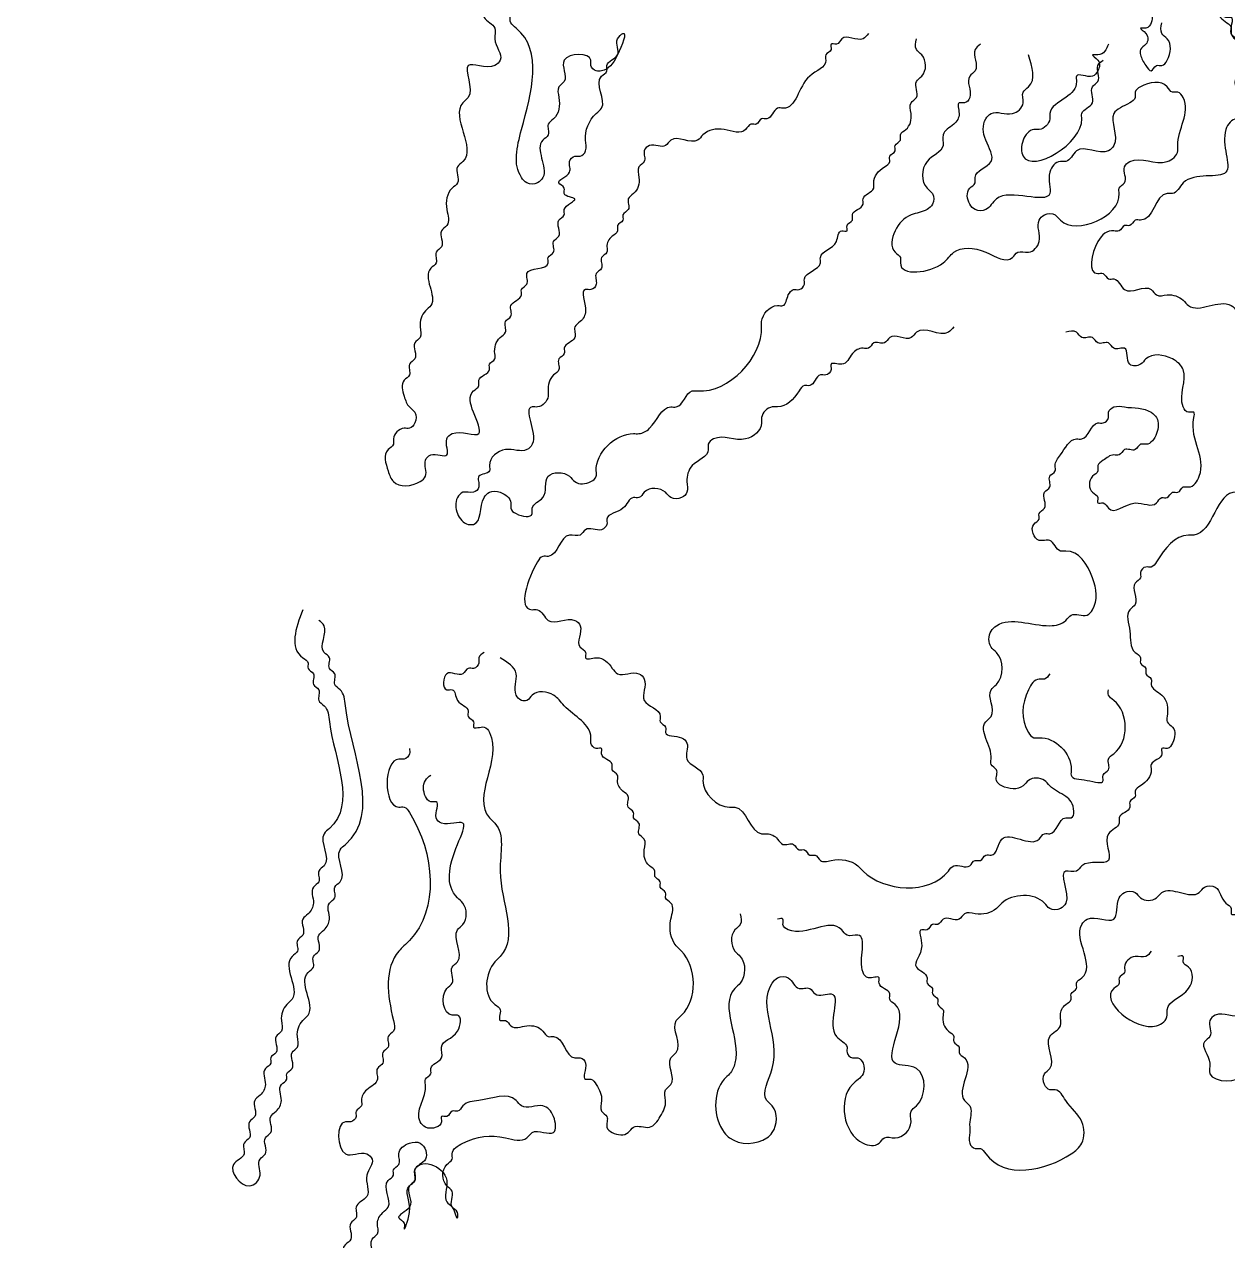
# Model space of a CAD drawing. Header units: metres. Extents: x 0 to 100, y 0 to 141.
# Drawn here: x 38.57 to 44.21, y 61.54 to 67.24 of the extents above; entities that cross this region are included whole.
import ezdxf

# ---------------------------------------------------------------- set-up
doc = ezdxf.new("R2010")
doc.units = ezdxf.units.M

msp = doc.modelspace()

# ---------------------------------------------------------------- linework, layer by layer
for points in [[(40.5, 67.55), (40.5, 67.525), (40.525, 67.525), (40.625, 67.425), (40.65, 67.425), (40.725, 67.35), (40.725, 67.275), (40.775, 67.225), (40.775, 67.175), (40.8, 67.075), (40.775, 67.05), (40.65, 67.05), (40.65, 66.9), (40.625, 66.875), (40.625, 66.6), (40.6, 66.575), (40.6, 66.5), (40.575, 66.475), (40.55, 66.375), (40.55, 66.3), (40.525, 66.275), (40.525, 66.2), (40.5, 66.175), (40.5, 66.125), (40.475, 66.1), (40.475, 65.925), (40.45, 65.9), (40.425, 65.825), (40.425, 65.775), (40.4, 65.75), (40.4, 65.675), (40.375, 65.65), (40.375, 65.6), (40.35, 65.575), (40.35, 65.5), (40.375, 65.45), (40.4, 65.425), (40.4, 65.375), (40.375, 65.35), (40.35, 65.35), (40.3, 65.3), (40.3, 65.275), (40.275, 65.25), (40.275, 65.15), (40.3, 65.1), (40.425, 65.1), (40.45, 65.125), (40.45, 65.2), (40.475, 65.225), (40.55, 65.225), (40.55, 65.3), (40.575, 65.325), (40.7, 65.325), (40.675, 65.425), (40.675, 65.525), (40.7, 65.55), (40.7, 65.575), (40.75, 65.625), (40.75, 65.65), (40.775, 65.675), (40.775, 65.7), (40.8, 65.775), (40.825, 65.8), (40.825, 65.85), (40.85, 65.875), (40.85, 65.925), (40.9, 65.975), (40.9, 66), (40.925, 66.025), (40.925, 66.075), (41.025, 66.125), (41.025, 66.15), (41.05, 66.175), (41.05, 66.225), (41.075, 66.25), (41.075, 66.325), (41.1, 66.35), (41.1, 66.375), (41.15, 66.425), (41.1, 66.45), (41.1, 66.475), (41.075, 66.5), (41.125, 66.55), (41.125, 66.6), (41.15, 66.625), (41.175, 66.625), (41.2, 66.65), (41.2, 66.7), (41.25, 66.825), (41.275, 66.85), (41.275, 67), (41.3, 67.025), (41.3, 67.05), (41.35, 67.1), (41.35, 67.175), (41.375, 67.2), (41.35, 67.1), (41.275, 67.025), (41.25, 67.025), (41.225, 67.05), (41.225, 67.075), (41.1, 67.075), (41.1, 66.975), (41.075, 66.95), (41.075, 66.9), (41.05, 66.8), (41.025, 66.775), (41.025, 66.725), (41, 66.7), (41, 66.525), (40.975, 66.5), (40.925, 66.5), (40.9, 66.525), (40.9, 66.75), (40.875, 67.225), (40.85, 67.25), (40.85, 67.325), (40.8, 67.375), (40.725, 67.375), (40.675, 67.425), (40.65, 67.425), (40.6, 67.475)], [(44.175, 67.45), (44.2, 67.425), (44.2, 67.375), (44.175, 67.35), (44.175, 67.275), (44.225, 67.225), (44.225, 67.2), (44.275, 67.15), (44.275, 67.05), (44.25, 66.95), (44.275, 66.925), (44.275, 66.9), (44.3, 66.875), (44.3, 66.825), (44.275, 66.8), (44.25, 66.8), (44.2, 66.75), (44.2, 66.55), (44, 66.5), (43.95, 66.45), (43.925, 66.45), (43.8, 66.325), (43.775, 66.325), (43.75, 66.3), (43.725, 66.3), (43.7, 66.275), (43.675, 66.275), (43.6, 66.225), (43.6, 66.075), (43.625, 66.075), (43.65, 66.05), (43.675, 66.05), (43.725, 66), (43.85, 66), (43.875, 65.975), (43.925, 65.975), (44, 65.95), (44.025, 65.925), (44.225, 65.925), (44.25, 65.9), (44.25, 65.75), (44.275, 65.725), (44.3, 65.725), (44.325, 65.7), (44.325, 65.4), (44.35, 65.2), (44.375, 65.175), (44.375, 65.1), (44.35, 65.075), (44.325, 65.075), (44.3, 65.05), (44.25, 65.05), (44.05, 64.85), (44.025, 64.85), (43.875, 64.725), (43.85, 64.7), (43.825, 64.7), (43.8, 64.675), (43.8, 64.65), (43.775, 64.625), (43.775, 64.525), (43.75, 64.5), (43.75, 64.4), (43.775, 64.3), (43.8, 64.275), (43.8, 64.25), (43.825, 64.225), (43.825, 64.2), (43.85, 64.175), (43.85, 64.15), (43.9, 64.1), (43.925, 64), (43.925, 63.975), (43.95, 63.95), (43.95, 63.875), (43.925, 63.85), (43.9, 63.85), (43.9, 63.825), (43.85, 63.775), (43.85, 63.75), (43.8, 63.675), (43.775, 63.65), (43.775, 63.625), (43.75, 63.6), (43.75, 63.575), (43.7, 63.525), (43.7, 63.5), (43.65, 63.45), (43.65, 63.325), (43.525, 63.3), (43.5, 63.275), (43.45, 63.275), (43.45, 63.125), (43.425, 63.1), (43.375, 63.1), (43.35, 63.125), (43.15, 63.125), (43.125, 63.1), (43.025, 63.075), (42.975, 63.075), (42.95, 63.05), (42.875, 63.05), (42.85, 63.025), (42.825, 63.025), (42.8, 63), (42.775, 63), (42.775, 62.925), (42.75, 62.825), (42.8, 62.775), (42.8, 62.75), (42.825, 62.725), (42.825, 62.7), (42.85, 62.675), (42.85, 62.65), (42.875, 62.625), (42.875, 62.6), (42.9, 62.525), (42.925, 62.5), (42.925, 62.475), (42.95, 62.45), (42.95, 62.425), (42.975, 62.4), (42.975, 62.2), (43, 62.175), (43, 62.1), (43, 62.05), (43, 62), (43.025, 61.975), (43.05, 61.975), (43.075, 61.95), (43.475, 61.95), (43.525, 62), (43.525, 62.1), (43.45, 62.2), (43.4, 62.25), (43.375, 62.25), (43.35, 62.275), (43.35, 62.325), (43.375, 62.35), (43.375, 62.5), (43.425, 62.55), (43.425, 62.6), (43.45, 62.65), (43.475, 62.675), (43.475, 62.7), (43.5, 62.725), (43.5, 62.75), (43.525, 62.775), (43.525, 63.025), (43.55, 63.05), (43.675, 63.05), (43.7, 63.15), (43.725, 63.175), (43.775, 63.175), (43.8, 63.15), (43.875, 63.15), (43.9, 63.175), (44.075, 63.175), (44.1, 63.2), (44.15, 63.2), (44.2, 63.125), (44.225, 63.1), (44.225, 63.075), (44.275, 63.075), (44.3, 63.05), (44.3, 62.95), (44.325, 62.925), (44.325, 62.85), (44.3, 62.825), (44.275, 62.775), (44.275, 62.7), (44.3, 62.675), (44.3, 62.625), (44.275, 62.6), (44.15, 62.6), (44.125, 62.575), (44.125, 62.5), (44.1, 62.475), (44.125, 62.375), (44.125, 62.325), (44.275, 62.325), (44.275, 62.35), (44.35, 62.425), (44.35, 62.6), (44.375, 62.625), (44.5, 62.625), (44.55, 62.675), (44.525, 62.8), (44.525, 62.85), (44.55, 62.875), (44.675, 62.875), (44.725, 62.925), (44.75, 62.925), (44.75, 62.95), (44.85, 63.05), (44.9, 63.125), (44.9, 63.15), (44.95, 63.2), (44.95, 63.275), (44.975, 63.3), (45.025, 63.3), (45.05, 63.325), (45.1, 63.325), (45.125, 63.35), (45.1, 63.35), (45.075, 63.325), (45.05, 63.325), (45.025, 63.3), (44.925, 63.3), (44.9, 63.325), (44.9, 63.35), (44.5, 63.35), (44.475, 63.375), (44.45, 63.45), (44.45, 63.525), (44.425, 63.55), (44.425, 63.575), (44.35, 63.575), (44.325, 63.6), (44.325, 63.725), (44.3, 63.75), (44.3, 63.8), (44.275, 63.875), (44.3, 63.9), (44.325, 63.9), (44.325, 63.925), (44.4, 64), (44.4, 64.025), (44.525, 64.15), (44.525, 64.175), (44.575, 64.225), (44.625, 64.25), (44.675, 64.25), (44.7, 64.275), (44.7, 64.35), (44.725, 64.375), (44.725, 64.4), (44.75, 64.425), (44.75, 64.625), (44.725, 64.65), (44.7, 64.75), (44.7, 64.85), (44.675, 64.875), (44.675, 64.925), (44.625, 64.975), (44.625, 65), (44.6, 65.025), (44.6, 65.075), (44.625, 65.1), (44.75, 65.125), (44.75, 65.15), (44.8, 65.2), (44.8, 65.225), (44.825, 65.25), (44.825, 65.275), (44.85, 65.3), (44.85, 65.325), (45.2, 65.35), (45.225, 65.325), (45.275, 65.325), (45.3, 65.3), (45.35, 65.3), (45.375, 65.275), (45.6, 65.275), (45.6, 65.3), (45.625, 65.325), (45.6, 65.525), (45.6, 65.65), (45.575, 65.675), (45.575, 65.775), (45.55, 65.8), (45.525, 65.8), (45.5, 65.825), (45.5, 65.9), (45.525, 65.925), (45.5, 66.075), (45.5, 66.1), (45.45, 66.15), (45.45, 66.225), (45.475, 66.25), (45.475, 66.35), (45.45, 66.375), (45.45, 66.425), (45.425, 66.45), (45.4, 66.5), (45.35, 66.55), (45.35, 66.65), (45.325, 66.675), (45.275, 66.675), (45.25, 66.7), (45.175, 66.7), (45.175, 66.675), (45.15, 66.65), (45.125, 66.6), (44.875, 66.6), (44.85, 66.575), (44.825, 66.575), (44.825, 66.5), (44.85, 66.475), (44.85, 66.4), (44.825, 66.375), (44.75, 66.375), (44.725, 66.075), (44.75, 66.05), (44.75, 66.025), (44.8, 65.975), (44.825, 65.975), (44.85, 65.95), (45.025, 65.95), (45.05, 65.975), (45.05, 66.2), (45.025, 66.25), (44.975, 66.3), (44.975, 66.375), (45, 66.4), (45.05, 66.4), (45.075, 66.425), (45.15, 66.425), (45.2, 66.375), (45.25, 66.35), (45.275, 66.325), (45.275, 66.2), (45.3, 66.175), (45.3, 66.1), (45.275, 66.075), (45.275, 65.875), (45.25, 65.85), (45.175, 65.85), (45.125, 65.825), (45.1, 65.8), (45.1, 65.775), (45.075, 65.75), (45.075, 65.65), (45.05, 65.625), (44.85, 65.625), (44.725, 65.75), (44.525, 65.75), (44.5, 65.825), (44.525, 65.85), (44.525, 65.925), (44.45, 65.925), (44.425, 65.95), (44.425, 66), (44.475, 66.05), (44.475, 66.175), (44.5, 66.2), (44.525, 66.3), (44.525, 66.425), (44.5, 66.45), (44.5, 66.475), (44.475, 66.5), (44.475, 66.55), (44.5, 66.575), (44.55, 66.575), (44.55, 66.6), (44.575, 66.75), (44.6, 66.775), (44.75, 66.775), (44.775, 66.8), (44.825, 66.8), (44.85, 66.825), (44.875, 66.825), (44.875, 66.9), (44.85, 66.925), (44.825, 66.975), (44.775, 66.975), (44.75, 67), (44.6, 67), (44.575, 67.025), (44.525, 67.025), (44.5, 67.05), (44.475, 67.05), (44.425, 67.1), (44.275, 67.125), (44.275, 67.15), (44.225, 67.2), (44.225, 67.275), (44.2, 67.275), (44.175, 67.3), (44.175, 67.35), (44.2, 67.375)], [(43.85, 67.325), (43.85, 67.25), (43.825, 67.225), (43.8, 67.225), (43.825, 67.2), (43.825, 67.15), (43.8, 67.125), (43.8, 67.1), (43.825, 67.05), (43.85, 67.025), (43.875, 67.05), (43.9, 67.05), (43.925, 67.075), (43.925, 67.175), (43.9, 67.2), (43.9, 67.25)], [(42.525, 67.2), (42.5, 67.175), (42.4, 67.175), (42.375, 67.15), (42.35, 67.15), (42.35, 67.125), (42.325, 67.1), (42.325, 67.075), (42.25, 67), (42.125, 66.85), (42.1, 66.85), (42.05, 66.8), (42.025, 66.8), (42, 66.775), (41.975, 66.775), (41.95, 66.75), (41.85, 66.75), (41.75, 66.725), (41.725, 66.7), (41.6, 66.7), (41.575, 66.675), (41.5, 66.675), (41.475, 66.65), (41.475, 66.6), (41.45, 66.575), (41.45, 66.525), (41.425, 66.45), (41.4, 66.425), (41.4, 66.375), (41.375, 66.35), (41.375, 66.325), (41.35, 66.3), (41.35, 66.275), (41.325, 66.25), (41.3, 66.2), (41.3, 66.175), (41.275, 66.15), (41.275, 66.1), (41.25, 66.075), (41.25, 66.025), (41.225, 66), (41.2, 66), (41.2, 65.9), (41.175, 65.85), (41.15, 65.825), (41.15, 65.775), (41.1, 65.725), (41.1, 65.7), (41.075, 65.675), (41.075, 65.625), (41.05, 65.6), (41.025, 65.525), (41.025, 65.5), (40.975, 65.45), (40.95, 65.45), (40.95, 65.275), (40.925, 65.25), (40.825, 65.25), (40.75, 65.175), (40.75, 65.15), (40.7, 65.125), (40.7, 65.075), (40.675, 65.05), (40.625, 65.05), (40.6, 65.025), (40.6, 64.95), (40.65, 64.9), (40.675, 64.9), (40.725, 65.025), (40.75, 65.05), (40.8, 65.05), (40.85, 65), (40.85, 64.975), (40.875, 64.95), (40.95, 64.95), (40.95, 64.975), (41, 65.025), (41.025, 65.125), (41.125, 65.125), (41.15, 65.1), (41.225, 65.1), (41.25, 65.125), (41.25, 65.15), (41.425, 65.325), (41.45, 65.325), (41.5, 65.35), (41.6, 65.45), (41.625, 65.45), (41.7, 65.525), (41.725, 65.525), (42.025, 65.825), (42.025, 65.85), (42.1, 65.925), (42.125, 65.925), (42.15, 65.975), (42.175, 66), (42.2, 66), (42.225, 66.025), (42.225, 66.05), (42.3, 66.125), (42.3, 66.15), (42.375, 66.225), (42.4, 66.275), (42.425, 66.275), (42.425, 66.3), (42.45, 66.325), (42.45, 66.35), (42.5, 66.4), (42.5, 66.425), (42.55, 66.475), (42.55, 66.5), (42.6, 66.575), (42.625, 66.6), (42.625, 66.625), (42.65, 66.65), (42.65, 66.675), (42.675, 66.7), (42.675, 66.725), (42.7, 66.75), (42.725, 66.825), (42.725, 66.875), (42.75, 66.9), (42.75, 66.975), (42.775, 67), (42.775, 67.1), (42.75, 67.125), (42.75, 67.175)], [(43.05, 67.15), (43.025, 67.125), (43.025, 67.025), (43, 67), (43, 66.9), (42.975, 66.875), (42.95, 66.875), (42.95, 66.825), (42.925, 66.775), (42.875, 66.725), (42.875, 66.675), (42.8, 66.6), (42.8, 66.475), (42.825, 66.45), (42.825, 66.4), (42.8, 66.375), (42.725, 66.35), (42.65, 66.275), (42.65, 66.175), (42.675, 66.15), (42.675, 66.125), (42.875, 66.125), (42.925, 66.175), (43.075, 66.175), (43.2, 66.15), (43.225, 66.175), (43.275, 66.175), (43.325, 66.225), (43.325, 66.325), (43.35, 66.35), (43.4, 66.35), (43.425, 66.325), (43.7, 66.45), (43.7, 66.475), (43.725, 66.5), (43.725, 66.575), (43.75, 66.6), (43.925, 66.6), (43.975, 66.65), (43.975, 66.675), (44, 66.9), (43.975, 66.925), (43.95, 66.925), (43.925, 66.95), (43.8, 66.95), (43.775, 66.925), (43.775, 66.9), (43.75, 66.875), (43.675, 66.825), (43.675, 66.675), (43.65, 66.65), (43.5, 66.65), (43.45, 66.6), (43.425, 66.6), (43.375, 66.55), (43.375, 66.45), (43.125, 66.425), (43.075, 66.375), (43.025, 66.375), (43, 66.4), (43, 66.475), (43.025, 66.5), (43.025, 66.525), (43.1, 66.6), (43.075, 66.7), (43.075, 66.8), (43.1, 66.825), (43.2, 66.825), (43.25, 66.875), (43.25, 66.925), (43.275, 66.95), (43.275, 67.1)], [(43.65, 67.15), (43.6, 67.1), (43.575, 67.1), (43.6, 67.075), (43.6, 67.025), (43.575, 67), (43.5, 67), (43.5, 66.975), (43.45, 66.9), (43.375, 66.825), (43.375, 66.8), (43.325, 66.75), (43.3, 66.75), (43.25, 66.7), (43.25, 66.625), (43.525, 66.8), (43.525, 66.825), (43.575, 66.875), (43.575, 66.95), (43.6, 66.975), (43.6, 67.05), (43.625, 67.075)], [(42.925, 65.825), (42.9, 65.8), (42.75, 65.8), (42.725, 65.775), (42.625, 65.775), (42.6, 65.75), (42.55, 65.75), (42.525, 65.725), (42.5, 65.725), (42.45, 65.7), (42.4, 65.65), (42.35, 65.65), (42.35, 65.625), (42.325, 65.6), (42.3, 65.6), (42.25, 65.55), (42.225, 65.55), (42.2, 65.525), (42.1, 65.45), (42.075, 65.45), (42.025, 65.4), (42.025, 65.375), (41.95, 65.3), (41.8, 65.3), (41.775, 65.275), (41.775, 65.25), (41.7, 65.175), (41.675, 65.1), (41.675, 65.05), (41.65, 65.025), (41.6, 65.025), (41.575, 65.05), (41.475, 65.05), (41.45, 65.025), (41.425, 65.025), (41.375, 64.975), (41.3, 64.925), (41.3, 64.9), (41.275, 64.875), (41.2, 64.875), (41.175, 64.85), (41.125, 64.85), (41.025, 64.75), (41, 64.75), (40.975, 64.725), (40.95, 64.5), (40.975, 64.5), (41.025, 64.45), (41.15, 64.45), (41.175, 64.425), (41.175, 64.325), (41.2, 64.3), (41.2, 64.275), (41.25, 64.275), (41.325, 64.225), (41.35, 64.2), (41.45, 64.2), (41.475, 64.175), (41.475, 64.075), (41.55, 64), (41.55, 63.975), (41.575, 63.95), (41.575, 63.925), (41.65, 63.9), (41.675, 63.875), (41.675, 63.8), (41.75, 63.725), (41.75, 63.7), (41.875, 63.575), (41.9, 63.575), (42.025, 63.45), (42.05, 63.45), (42.1, 63.425), (42.125, 63.4), (42.175, 63.4), (42.2, 63.375), (42.225, 63.375), (42.25, 63.35), (42.275, 63.35), (42.3, 63.325), (42.35, 63.325), (42.475, 63.3), (42.5, 63.275), (42.9, 63.275), (42.925, 63.3), (43, 63.3), (43.025, 63.325), (43.05, 63.325), (43.075, 63.35), (43.1, 63.35), (43.15, 63.425), (43.325, 63.425), (43.35, 63.45), (43.375, 63.45), (43.45, 63.525), (43.475, 63.525), (43.475, 63.6), (43.45, 63.625), (43.375, 63.675), (43.35, 63.7), (43.275, 63.7), (43.25, 63.675), (43.15, 63.675), (43.125, 63.7), (43.125, 63.75), (43.1, 63.775), (43.1, 63.8), (43.075, 63.975), (43.1, 64), (43.1, 64.125), (43.125, 64.15), (43.125, 64.3), (43.1, 64.325), (43.1, 64.4), (43.125, 64.425), (43.375, 64.425), (43.45, 64.45), (43.475, 64.475), (43.55, 64.475), (43.575, 64.5), (43.575, 64.65), (43.45, 64.775), (43.425, 64.775), (43.375, 64.825), (43.325, 64.825), (43.3, 64.9), (43.325, 64.925), (43.325, 64.95), (43.35, 64.975), (43.35, 65.05), (43.375, 65.075), (43.375, 65.125), (43.4, 65.15), (43.4, 65.175), (43.425, 65.225), (43.5, 65.3), (43.525, 65.3), (43.6, 65.375), (43.625, 65.375), (43.65, 65.4), (43.65, 65.425), (43.675, 65.45), (43.725, 65.45), (43.85, 65.425), (43.875, 65.4), (43.875, 65.325), (43.825, 65.275), (43.8, 65.275), (43.775, 65.25), (43.725, 65.25), (43.7, 65.225), (43.675, 65.225), (43.625, 65.2), (43.6, 65.175), (43.6, 65.15), (43.575, 65.125), (43.575, 65.05), (43.6, 65.025), (43.6, 65), (43.625, 65), (43.65, 64.975), (43.775, 65), (43.875, 65), (43.9, 65.025), (43.925, 65.025), (43.95, 65.05), (43.975, 65.05), (44, 65.075), (44.025, 65.075), (44.075, 65.125), (44.05, 65.4), (44.05, 65.425), (44.025, 65.425), (44, 65.45), (44, 65.625), (43.95, 65.675), (43.825, 65.675), (43.8, 65.65), (43.75, 65.65), (43.725, 65.725), (43.675, 65.725), (43.65, 65.75), (43.6, 65.75), (43.575, 65.775), (43.525, 65.775), (43.5, 65.8), (43.45, 65.8)], [(39.875, 64.5), (39.875, 64.275), (39.9, 64.25), (39.9, 64.225), (39.925, 64.2), (39.925, 64.15), (39.95, 64.125), (39.95, 64.075), (39.975, 64.05), (40, 63.975), (40, 63.475), (39.975, 63.45), (39.975, 63.3), (39.95, 63.275), (39.95, 63.225), (39.925, 63.2), (39.925, 63.125), (39.9, 63.075), (39.875, 63.05), (39.875, 62.975), (39.85, 62.95), (39.85, 62.9), (39.825, 62.875), (39.825, 62.675), (39.8, 62.65), (39.775, 62.575), (39.775, 62.525), (39.75, 62.5), (39.75, 62.425), (39.725, 62.4), (39.725, 62.375), (39.7, 62.35), (39.7, 62.275), (39.675, 62.225), (39.65, 62.2), (39.65, 62.125), (39.625, 62.1), (39.625, 62.025), (39.6, 62), (39.6, 61.95), (39.55, 61.9), (39.625, 61.8), (39.675, 61.85), (39.675, 61.925), (39.7, 61.95), (39.7, 62.025), (39.725, 62.05), (39.725, 62.125), (39.75, 62.15), (39.775, 62.2), (39.775, 62.275), (39.8, 62.3), (39.8, 62.325), (39.825, 62.35), (39.825, 62.425), (39.85, 62.45), (39.85, 62.5), (39.875, 62.575), (39.9, 62.6), (39.9, 62.8), (39.925, 62.825), (39.925, 62.875), (39.95, 62.9), (39.95, 62.975), (39.975, 63), (40, 63.05), (40, 63.125), (40.025, 63.15), (40.025, 63.2), (40.05, 63.225), (40.05, 63.375), (40.075, 63.4), (40.075, 64.05), (40.05, 64.125), (40.025, 64.15), (40.025, 64.2), (40, 64.225), (40, 64.275), (39.975, 64.3), (39.975, 64.425), (39.95, 64.45)], [(40.725, 64.3), (40.7, 64.275), (40.7, 64.25), (40.675, 64.225), (40.65, 64.225), (40.625, 64.2), (40.55, 64.2), (40.55, 64.125), (40.575, 64.125), (40.6, 64.075), (40.65, 64.025), (40.65, 64), (40.675, 63.975), (40.675, 63.95), (40.725, 63.95), (40.75, 63.925), (40.75, 63.525), (40.775, 63.5), (40.8, 63.275), (40.8, 62.875), (40.775, 62.85), (40.775, 62.65), (40.8, 62.625), (40.8, 62.575), (40.825, 62.575), (40.85, 62.55), (40.925, 62.55), (41, 62.525), (41.025, 62.5), (41.05, 62.5), (41.15, 62.4), (41.175, 62.4), (41.2, 62.375), (41.2, 62.3), (41.225, 62.3), (41.25, 62.275), (41.275, 62.2), (41.275, 62.15), (41.3, 62.125), (41.3, 62.075), (41.325, 62.05), (41.4, 62.05), (41.425, 62.075), (41.5, 62.075), (41.55, 62.125), (41.575, 62.2), (41.575, 62.25), (41.6, 62.275), (41.6, 62.4), (41.625, 62.425), (41.625, 62.575), (41.65, 62.6), (41.65, 62.9), (41.625, 62.925), (41.6, 63.05), (41.6, 63.125), (41.575, 63.15), (41.575, 63.175), (41.55, 63.2), (41.55, 63.225), (41.525, 63.25), (41.525, 63.275), (41.5, 63.3), (41.475, 63.375), (41.475, 63.425), (41.45, 63.45), (41.45, 63.5), (41.425, 63.525), (41.425, 63.55), (41.4, 63.575), (41.4, 63.625), (41.375, 63.65), (41.35, 63.7), (41.35, 63.725), (41.325, 63.75), (41.325, 63.775), (41.275, 63.825), (41.275, 63.85), (41.25, 63.85), (41.225, 63.875), (41.225, 63.9), (41.1, 64.05), (41.05, 64.1), (40.95, 64.1), (40.925, 64.075), (40.9, 64.075), (40.875, 64.1), (40.875, 64.2), (40.8, 64.275)], [(43.375, 64.2), (43.35, 64.175), (43.325, 64.175), (43.275, 64.125), (43.275, 63.925), (43.3, 63.9), (43.325, 63.9), (43.475, 63.75), (43.475, 63.725), (43.55, 63.7), (43.625, 63.7), (43.625, 63.725), (43.65, 63.75), (43.65, 63.8), (43.675, 63.825), (43.675, 64.075), (43.65, 64.1), (43.65, 64.125)], [(40.375, 63.85), (40.375, 63.825), (40.35, 63.8), (40.325, 63.8), (40.325, 63.575), (40.35, 63.575), (40.375, 63.55), (40.375, 62.95), (40.325, 62.9), (40.3, 62.575), (40.3, 62.525), (40.275, 62.5), (40.275, 62.45), (40.25, 62.425), (40.25, 62.375), (40.225, 62.35), (40.225, 62.3), (40.175, 62.25), (40.15, 62.2), (40.15, 62.175), (40.125, 62.15), (40.125, 62.125), (40.1, 62.1), (40.075, 62.1), (40.075, 61.95), (40.175, 61.95), (40.2, 61.925), (40.175, 61.85), (40.175, 61.75), (40.125, 61.7), (40.125, 61.65), (40.1, 61.625), (40.1, 61.55), (40.075, 61.525), (40.075, 61.325), (40.05, 61.3), (40.1, 61.175), (40.1, 61.1), (40.05, 61.05), (40.05, 61), (40.025, 60.975), (40, 60.975), (39.875, 60.85), (39.875, 60.825), (39.825, 60.775), (39.775, 60.7), (39.75, 60.7), (39.725, 60.675), (39.725, 60.65), (39.65, 60.575), (39.65, 60.55), (39.625, 60.525), (39.625, 60.5), (39.55, 60.425), (39.525, 60.375), (39.525, 60.35), (39.475, 60.3), (39.475, 60.275), (39.4, 60.2), (39.375, 60.225), (39.375, 60.25), (39.35, 60.275), (39.35, 60.35), (39.275, 60.45), (39.225, 60.5), (39.225, 60.65), (39.25, 60.675), (39.25, 60.75), (39.275, 60.775), (39.275, 60.875), (39.3, 60.9), (39.275, 60.975), (39.275, 60.925), (39.25, 60.9), (39.25, 60.8), (39.225, 60.775), (39.225, 60.7), (39.2, 60.675), (39.2, 60.475), (39.225, 60.45), (39.25, 60.4), (39.25, 60.375), (39.275, 60.375), (39.3, 60.35), (39.3, 60.325), (39.325, 60.3), (39.325, 60.25), (39.35, 60.225), (39.35, 60.175), (39.35, 60.125), (39.35, 60.1), (39.325, 60.075), (39.325, 60.05), (39.275, 60), (39.275, 59.875), (39.25, 59.85), (39.25, 59.8), (39.225, 59.775), (39.175, 59.7), (39.175, 59.65), (39.15, 59.625), (39.15, 59.6), (39.125, 59.575), (39.125, 59.525), (39.1, 59.5), (39.1, 59.475), (39.05, 59.425), (39, 59.45), (39, 59.475), (39.025, 59.5), (39.025, 59.55), (39.05, 59.575), (39.05, 59.625), (39.075, 59.65), (39.075, 59.725), (39.125, 59.775), (39.15, 59.825), (39.15, 59.85), (39.175, 59.875), (39.175, 59.9), (39.15, 59.9), (39.125, 59.925), (39.1, 59.9), (39.1, 59.875), (39.05, 59.825), (39.025, 59.775), (39.025, 59.7), (39, 59.675), (39, 59.625), (38.975, 59.6), (38.975, 59.55), (38.95, 59.525), (38.95, 59.45), (38.975, 59.425), (39, 59.375), (39, 59.325), (38.975, 59.3), (38.975, 59.25), (38.95, 59.225), (38.95, 59.175), (38.925, 59.15), (38.925, 59.1), (38.9, 59.05), (38.875, 59.025), (38.875, 58.975), (38.85, 58.95), (38.85, 58.925), (38.825, 58.9), (38.825, 58.85), (38.8, 58.825), (38.8, 58.8), (38.775, 58.725), (38.75, 58.7), (38.75, 58.675), (38.725, 58.65), (38.725, 58.6), (38.7, 58.575), (38.7, 58.5), (38.675, 58.475), (38.675, 58.425), (38.65, 58.325), (38.625, 58.3), (38.625, 58.225), (38.6, 58.2), (38.6, 58.125), (38.575, 58.1), (38.575, 58.075), (38.6, 58.05), (38.6, 58.025), (38.625, 58.05), (38.65, 58.075), (38.65, 58.15), (38.675, 58.175), (38.675, 58.25), (38.7, 58.275), (38.7, 58.35), (38.725, 58.375), (38.725, 58.425), (38.75, 58.525), (38.775, 58.55), (38.775, 58.6), (38.8, 58.625), (38.8, 58.65), (38.825, 58.675), (38.825, 58.725), (38.85, 58.75), (38.85, 58.775), (38.875, 58.85), (38.9, 58.875), (38.9, 58.9), (38.925, 58.925), (38.925, 58.975), (38.95, 59), (38.95, 59.025), (38.975, 59.05), (38.975, 59.1), (39, 59.175), (39.025, 59.2), (39.025, 59.25), (39.05, 59.275), (39.05, 59.3), (39.1, 59.35), (39.1, 59.375), (39.15, 59.425), (39.175, 59.475), (39.175, 59.525), (39.2, 59.55), (39.2, 59.575), (39.225, 59.6), (39.225, 59.625), (39.275, 59.675), (39.275, 59.725), (39.3, 59.75), (39.325, 59.8), (39.325, 59.825), (39.35, 59.85), (39.35, 59.875), (39.375, 59.9), (39.375, 59.925), (39.4, 59.95), (39.4, 59.975), (39.425, 60), (39.475, 60.075), (39.475, 60.1), (39.55, 60.175), (39.55, 60.2), (39.6, 60.25), (39.6, 60.275), (39.625, 60.3), (39.625, 60.325), (39.675, 60.375), (39.75, 60.475), (39.75, 60.5), (39.85, 60.6), (39.85, 60.625), (39.875, 60.65), (39.9, 60.65), (39.9, 60.675), (39.975, 60.75), (39.975, 60.775), (40.1, 60.875), (40.1, 60.9), (40.125, 60.925), (40.125, 60.95), (40.15, 60.975), (40.15, 61), (40.175, 61.025), (40.175, 61.1), (40.2, 61.125), (40.175, 61.225), (40.175, 61.25), (40.15, 61.275), (40.15, 61.425), (40.175, 61.45), (40.2, 61.45), (40.2, 61.55), (40.225, 61.575), (40.225, 61.625), (40.25, 61.675), (40.275, 61.7), (40.275, 61.825), (40.3, 61.85), (40.3, 61.875), (40.325, 61.9), (40.325, 61.95), (40.375, 62), (40.425, 62), (40.45, 61.925), (40.4, 61.875), (40.4, 61.825), (40.375, 61.8), (40.375, 61.7), (40.325, 61.65), (40.35, 61.625), (40.35, 61.6), (40.375, 61.675), (40.375, 61.8), (40.4, 61.825), (40.4, 61.875), (40.425, 61.9), (40.475, 61.9), (40.55, 61.825), (40.55, 61.725), (40.575, 61.7), (40.6, 61.65), (40.6, 61.675), (40.575, 61.7), (40.575, 61.775), (40.55, 61.8), (40.55, 61.9), (40.575, 61.925), (40.575, 61.95), (40.625, 62), (40.825, 62.025), (40.925, 62.025), (40.95, 62.05), (41.05, 62.05), (41.05, 62.125), (41, 62.175), (40.9, 62.175), (40.875, 62.2), (40.7, 62.2), (40.625, 62.175), (40.6, 62.15), (40.575, 62.15), (40.55, 62.125), (40.525, 62.125), (40.525, 62.1), (40.5, 62.075), (40.45, 62.075), (40.425, 62.1), (40.45, 62.275), (40.45, 62.3), (40.475, 62.325), (40.475, 62.35), (40.525, 62.4), (40.525, 62.45), (40.6, 62.525), (40.6, 62.6), (40.575, 62.6), (40.55, 62.725), (40.575, 62.75), (40.575, 62.825), (40.6, 62.85), (40.6, 63), (40.625, 63.025), (40.625, 63.125), (40.6, 63.15), (40.6, 63.4), (40.625, 63.5), (40.525, 63.5), (40.5, 63.525), (40.5, 63.6), (40.475, 63.6), (40.45, 63.625), (40.45, 63.7), (40.475, 63.725)], [(41.925, 63.075), (41.925, 63.025), (41.9, 63), (41.9, 62.9), (41.925, 62.875), (41.925, 62.75), (41.9, 62.725), (41.9, 62.375), (41.875, 62.325), (41.85, 62.3), (41.85, 62.05), (41.875, 62.025), (42.05, 62.025), (42.075, 62.05), (42.075, 62.175), (42.05, 62.2), (42.075, 62.35), (42.075, 62.75), (42.1, 62.775), (42.15, 62.775), (42.2, 62.725), (42.25, 62.725), (42.275, 62.7), (42.35, 62.7), (42.375, 62.5), (42.425, 62.45), (42.425, 62.425), (42.45, 62.4), (42.475, 62.4), (42.5, 62.375), (42.5, 62.325), (42.45, 62.275), (42.5, 62), (42.575, 62), (42.6, 62.025), (42.65, 62.025), (42.725, 62.1), (42.725, 62.15), (42.75, 62.175), (42.75, 62.35), (42.65, 62.375), (42.65, 62.65), (42.625, 62.675), (42.625, 62.7), (42.575, 62.75), (42.575, 62.775), (42.525, 62.775), (42.5, 62.8), (42.475, 62.975), (42.425, 62.975), (42.4, 63), (42.15, 63), (42.125, 63.025), (42.125, 63.05), (42.1, 63.05)], [(43.85, 62.9), (43.825, 62.875), (43.775, 62.875), (43.725, 62.825), (43.725, 62.8), (43.7, 62.775), (43.7, 62.75), (43.675, 62.725), (43.875, 62.55), (43.925, 62.6), (43.925, 62.625), (44.025, 62.725), (44.025, 62.825), (44, 62.85), (44, 62.875), (43.975, 62.875)]]:
    msp.add_spline(points, degree=3)

doc.saveas('drawing.dxf')
